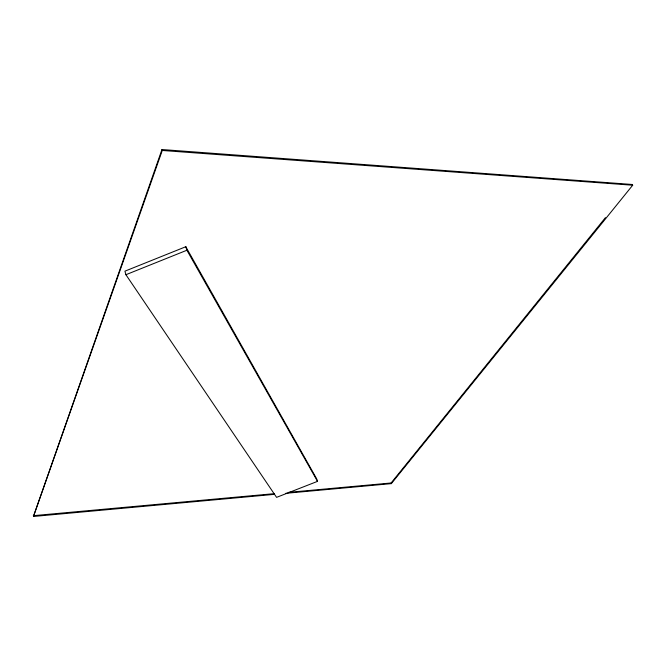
<?xml version="1.0" encoding="UTF-8"?>
<svg xmlns="http://www.w3.org/2000/svg" width="666" height="666" viewBox="0 0 666 666"><rect width="100%" height="100%" fill="white"/><g stroke="black" fill="none" stroke-linecap="round" stroke-linejoin="round"><path stroke-width="1" d="M274.45 494.355L33.442 516.458L161.971 149.542L632.225 184.482L632.7 185.215L391.333 483.633L285.822 493.306M33.442 516.458L162.271 150.466L161.971 149.542M288.711 492.349L391.084 482.992L605.436 217.649M185.797 246.728L124.933 271.162L125.907 274.717L276.581 497.36L317.524 481.36L316.583 478.654L185.797 246.728L186.905 250.241L317.524 481.36M125.907 274.717L186.905 250.241M33.3 515.684L274.234 493.673M162.271 150.466L632.7 185.215M391.084 482.992L391.333 483.633"/></g></svg>
